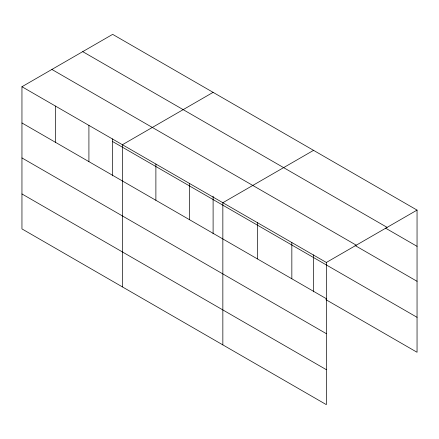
<?xml version="1.0" encoding="UTF-8"?>
<svg xmlns="http://www.w3.org/2000/svg" width="439" height="439" viewBox="0 0 439 439"><rect width="100%" height="100%" fill="white"/><g stroke="black" fill="none" stroke-linecap="round" stroke-linejoin="round"><path stroke-width="0.66" d="M21.95 86.73L326.342 262.467L326.342 404.637L21.95 228.9L21.95 86.73L112.658 34.363L417.05 210.1L417.05 352.27L325.837 299.607M213.107 92.355L122.399 144.727L122.399 286.897M313.556 150.347L222.847 202.719L222.847 344.889M326.342 262.467L417.05 210.1M82.724 51.643L387.116 227.38M385.475 228.104L417.05 246.334M51.884 69.45L356.276 245.187M355.074 245.511L417.05 281.295M112.658 141.572L417.05 317.309M21.95 122.969L326.342 298.707M21.95 157.93L326.342 333.667M21.95 193.945L326.342 369.682M313.556 254.839L313.556 291.831M291.842 242.553L291.842 278.792M257.342 222.633L257.342 258.873M213.107 196.167L213.107 233.839M189.363 183.387L189.363 219.626M155.883 164.054L155.883 200.294M112.658 138.856L112.658 175.847M88.914 125.395L88.914 161.634M55.435 106.062L55.435 142.302"/></g></svg>
